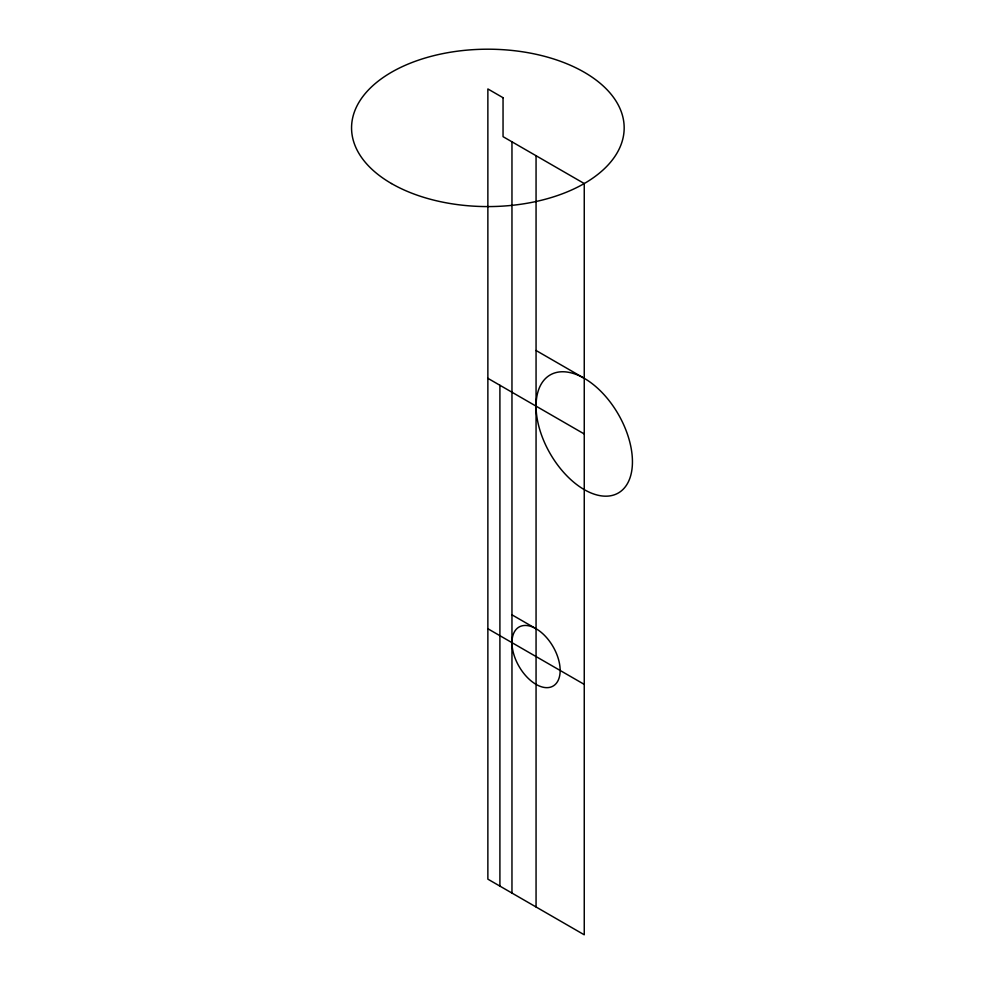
<?xml version="1.0" encoding="UTF-8"?>
<svg xmlns="http://www.w3.org/2000/svg" width="984" height="984" viewBox="0 0 984 984"><rect width="100%" height="100%" fill="white"/><g stroke="black" fill="none" stroke-linecap="round" stroke-linejoin="round"><path stroke-width="1.48" d="M536.059 350.488L584.25 378.311M487.867 378.311L584.25 433.969M511.963 614.828L536.059 628.739M487.867 628.739L584.25 684.384M536.059 155.718L536.059 906.977M511.963 141.807L511.963 893.066M499.909 385.273L499.909 886.104M503.045 97.711L487.867 88.941L487.867 879.155L584.25 934.8L584.25 183.541L503.045 136.665L503.045 97.711M511.963 642.65A34.083 19.68 60 0 0 548.113 687.607A34.083 19.68 60 0 0 548.113 639.416A34.083 19.68 60 0 0 511.963 642.65M391.484 183.541A136.309 78.695 0 0 0 619.526 148.264A136.309 78.695 0 0 0 452.591 51.881A136.309 78.695 0 0 0 391.484 183.541M536.059 406.134A68.154 39.348 60 0 0 608.346 496.071A68.154 39.348 60 0 0 608.346 399.688A68.154 39.348 60 0 0 536.059 406.134"/></g></svg>
